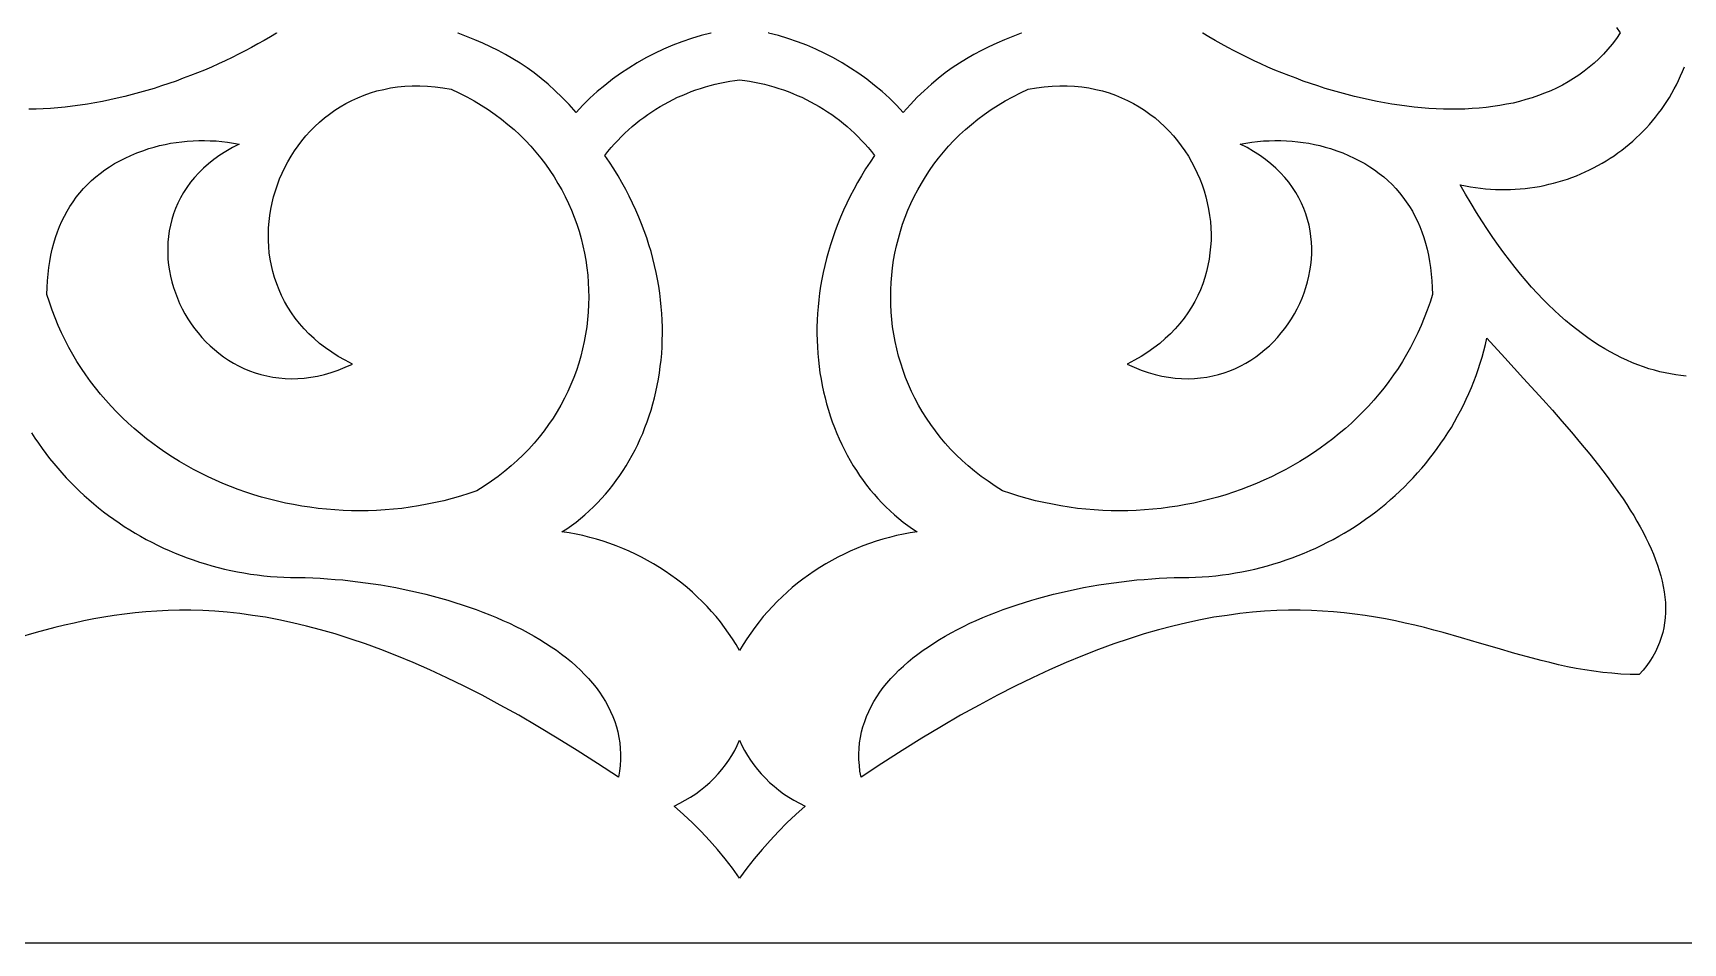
# Model space of a CAD drawing. Extents: x 759 to 1559, y -443 to -303.
# Drawn here: x 1241.5 to 1368.5, y -442.8 to -372.8 of the extents above; entities that cross this region are included whole.
import ezdxf

# ---------------------------------------------------------------- set-up
doc = ezdxf.new("R2010")
doc.units = 0
doc.layers.add('LAYER_2', color=174, linetype='CONTINUOUS')

msp = doc.modelspace()

# ---------------------------------------------------------------- linework, layer by layer
at = {"layer": 'LAYER_2'}
for points in [[(758.95, -442.83), (1558.95, -442.83), (1558.95, -302.83), (758.95, -302.83)], [(1266.08, -398.3), (1265.52, -398.01), (1264.99, -397.71), (1264.49, -397.39), (1264.01, -397.06), (1263.56, -396.71), (1263.14, -396.34), (1262.74, -395.97), (1262.36, -395.58), (1262.02, -395.18), (1261.69, -394.77), (1261.39, -394.35), (1261.12, -393.92), (1260.87, -393.48), (1260.64, -393.03), (1260.44, -392.58), (1260.26, -392.12), (1260.1, -391.65), (1259.96, -391.18), (1259.85, -390.71), (1259.76, -390.23), (1259.69, -389.75), (1259.65, -389.27), (1259.62, -388.79), (1259.62, -388.3), (1259.63, -387.82), (1259.67, -387.34), (1259.73, -386.86), (1259.81, -386.38), (1259.9, -385.9), (1260.02, -385.43), (1260.16, -384.97), (1260.31, -384.51), (1260.48, -384.06), (1260.68, -383.61), (1260.89, -383.17), (1261.11, -382.74), (1261.36, -382.32), (1261.62, -381.91), (1261.9, -381.51), (1262.2, -381.12), (1262.51, -380.74), (1262.84, -380.38), (1263.19, -380.03), (1263.55, -379.69), (1263.93, -379.37), (1264.32, -379.07), (1264.73, -378.78), (1265.15, -378.51), (1265.58, -378.26), (1266.03, -378.02), (1266.5, -377.81), (1266.98, -377.62), (1267.47, -377.44), (1267.97, -377.29), (1268.49, -377.17), (1269.02, -377.06), (1269.56, -376.98), (1270.11, -376.93), (1270.68, -376.9), (1271.26, -376.89), (1271.85, -376.92), (1272.44, -376.97), (1273.05, -377.05), (1273.68, -377.16), (1274.28, -377.44), (1274.88, -377.74), (1275.45, -378.05), (1276, -378.38), (1276.54, -378.73), (1277.06, -379.09), (1277.56, -379.47), (1278.05, -379.86), (1278.52, -380.26), (1278.96, -380.67), (1279.39, -381.1), (1279.81, -381.54), (1280.2, -381.99), (1280.58, -382.45), (1280.94, -382.92), (1281.28, -383.41), (1281.6, -383.9), (1281.9, -384.4), (1282.19, -384.9), (1282.46, -385.42), (1282.71, -385.94), (1282.94, -386.47), (1283.15, -387.01), (1283.34, -387.55), (1283.52, -388.09), (1283.68, -388.65), (1283.82, -389.2), (1283.94, -389.76), (1284.04, -390.32), (1284.12, -390.89), (1284.19, -391.45), (1284.23, -392.02), (1284.26, -392.59), (1284.27, -393.16), (1284.26, -393.73), (1284.23, -394.3), (1284.18, -394.87), (1284.11, -395.44), (1284.03, -396.01), (1283.92, -396.57), (1283.8, -397.13), (1283.66, -397.69), (1283.5, -398.24), (1283.32, -398.79), (1283.12, -399.33), (1282.9, -399.87), (1282.66, -400.4), (1282.4, -400.93), (1282.13, -401.45), (1281.83, -401.96), (1281.52, -402.46), (1281.18, -402.96), (1280.83, -403.44), (1280.46, -403.92), (1280.07, -404.38), (1279.66, -404.84), (1279.22, -405.28), (1278.77, -405.72), (1278.3, -406.14), (1277.82, -406.54), (1277.31, -406.94), (1276.78, -407.32), (1276.23, -407.69), (1275.66, -408.04), (1275.03, -408.26), (1274.39, -408.46), (1273.76, -408.64), (1273.12, -408.81), (1272.47, -408.96), (1271.83, -409.09), (1271.18, -409.21), (1270.54, -409.31), (1269.89, -409.4), (1269.24, -409.47), (1268.6, -409.52), (1267.95, -409.56), (1267.3, -409.58), (1266.66, -409.59), (1266.01, -409.58), (1265.37, -409.56), (1264.73, -409.52), (1264.09, -409.47), (1263.45, -409.4), (1262.82, -409.32), (1262.19, -409.22), (1261.56, -409.11), (1260.94, -408.99), (1260.32, -408.85), (1259.7, -408.69), (1259.09, -408.53), (1258.49, -408.35), (1257.89, -408.15), (1257.29, -407.94), (1256.7, -407.72), (1256.12, -407.48), (1255.55, -407.23), (1254.98, -406.97), (1254.42, -406.7), (1253.86, -406.41), (1253.32, -406.11), (1252.78, -405.79), (1252.25, -405.47), (1251.73, -405.13), (1251.22, -404.78), (1250.72, -404.41), (1250.23, -404.04), (1249.75, -403.65), (1249.28, -403.25), (1248.82, -402.84), (1248.37, -402.42), (1247.94, -401.98), (1247.51, -401.54), (1247.1, -401.08), (1246.7, -400.61), (1246.31, -400.13), (1245.94, -399.64), (1245.58, -399.14), (1245.23, -398.63), (1244.89, -398.1), (1244.58, -397.57), (1244.27, -397.03), (1243.98, -396.47), (1243.71, -395.91), (1243.45, -395.33), (1243.21, -394.75), (1242.98, -394.16), (1242.77, -393.55), (1242.58, -392.94), (1242.59, -392.41), (1242.62, -391.89), (1242.67, -391.38), (1242.73, -390.88), (1242.8, -390.4), (1242.89, -389.92), (1242.99, -389.46), (1243.11, -389.01), (1243.24, -388.57), (1243.39, -388.14), (1243.55, -387.72), (1243.73, -387.31), (1243.92, -386.92), (1244.13, -386.54), (1244.35, -386.17), (1244.59, -385.81), (1244.84, -385.46), (1245.11, -385.13), (1245.39, -384.8), (1245.69, -384.49), (1246, -384.19), (1246.33, -383.91), (1246.67, -383.63), (1247.03, -383.37), (1247.4, -383.12), (1247.79, -382.88), (1248.19, -382.66), (1248.61, -382.45), (1249.04, -382.25), (1249.49, -382.06), (1249.95, -381.89), (1250.42, -381.73), (1250.83, -381.61), (1251.25, -381.5), (1251.67, -381.41), (1252.09, -381.32), (1252.52, -381.25), (1252.95, -381.2), (1253.38, -381.15), (1253.82, -381.12), (1254.26, -381.11), (1254.7, -381.1), (1255.14, -381.12), (1255.59, -381.14), (1256.03, -381.18), (1256.48, -381.23), (1256.93, -381.3), (1257.38, -381.38), (1256.85, -381.65), (1256.35, -381.94), (1255.88, -382.24), (1255.43, -382.56), (1255.01, -382.89), (1254.63, -383.23), (1254.27, -383.58), (1253.93, -383.95), (1253.62, -384.32), (1253.34, -384.71), (1253.09, -385.1), (1252.86, -385.51), (1252.65, -385.92), (1252.47, -386.33), (1252.32, -386.75), (1252.18, -387.18), (1252.08, -387.61), (1251.99, -388.04), (1251.93, -388.48), (1251.89, -388.92), (1251.87, -389.36), (1251.87, -389.8), (1251.89, -390.24), (1251.94, -390.68), (1252, -391.12), (1252.09, -391.55), (1252.19, -391.98), (1252.31, -392.4), (1252.46, -392.83), (1252.62, -393.24), (1252.79, -393.65), (1252.99, -394.05), (1253.2, -394.44), (1253.43, -394.82), (1253.67, -395.2), (1253.94, -395.56), (1254.21, -395.91), (1254.5, -396.25), (1254.81, -396.58), (1255.13, -396.89), (1255.47, -397.19), (1255.81, -397.47), (1256.17, -397.74), (1256.55, -397.99), (1256.93, -398.23), (1257.33, -398.44), (1257.74, -398.64), (1258.16, -398.81), (1258.59, -398.97), (1259.04, -399.1), (1259.49, -399.21), (1259.95, -399.3), (1260.42, -399.37), (1260.9, -399.41), (1261.38, -399.43), (1261.88, -399.41), (1262.38, -399.38), (1262.89, -399.31), (1263.41, -399.22), (1263.93, -399.1), (1264.46, -398.94), (1264.99, -398.76), (1265.53, -398.55)], [(1295.88, -376.44), (1296.27, -376.49), (1296.65, -376.54), (1297.03, -376.61), (1297.41, -376.69), (1297.78, -376.77), (1298.15, -376.87), (1298.52, -376.97), (1298.89, -377.09), (1299.25, -377.21), (1299.61, -377.34), (1299.96, -377.48), (1300.31, -377.63), (1300.66, -377.78), (1301, -377.95), (1301.34, -378.12), (1301.67, -378.3), (1302, -378.49), (1302.33, -378.69), (1302.64, -378.89), (1302.96, -379.1), (1303.27, -379.33), (1303.57, -379.55), (1303.87, -379.79), (1304.16, -380.03), (1304.44, -380.29), (1304.72, -380.55), (1305, -380.81), (1305.26, -381.09), (1305.52, -381.37), (1305.77, -381.65), (1306.02, -381.95), (1306.26, -382.25), (1305.91, -382.77), (1305.57, -383.29), (1305.25, -383.81), (1304.95, -384.34), (1304.66, -384.86), (1304.38, -385.39), (1304.12, -385.92), (1303.88, -386.45), (1303.65, -386.99), (1303.43, -387.52), (1303.23, -388.05), (1303.04, -388.58), (1302.87, -389.12), (1302.71, -389.65), (1302.56, -390.19), (1302.43, -390.72), (1302.31, -391.25), (1302.21, -391.78), (1302.11, -392.31), (1302.03, -392.84), (1301.97, -393.37), (1301.92, -393.89), (1301.87, -394.41), (1301.85, -394.93), (1301.83, -395.45), (1301.83, -395.96), (1301.84, -396.48), (1301.86, -396.98), (1301.89, -397.49), (1301.94, -397.99), (1301.99, -398.49), (1302.06, -398.98), (1302.14, -399.47), (1302.23, -399.95), (1302.33, -400.43), (1302.45, -400.91), (1302.57, -401.37), (1302.71, -401.84), (1302.85, -402.29), (1303.01, -402.75), (1303.17, -403.19), (1303.35, -403.63), (1303.54, -404.06), (1303.73, -404.49), (1303.94, -404.91), (1304.15, -405.32), (1304.38, -405.72), (1304.62, -406.12), (1304.86, -406.5), (1305.11, -406.88), (1305.38, -407.25), (1305.65, -407.62), (1305.93, -407.97), (1306.22, -408.31), (1306.51, -408.65), (1306.82, -408.98), (1307.13, -409.29), (1307.46, -409.6), (1307.79, -409.89), (1308.12, -410.18), (1308.47, -410.45), (1308.82, -410.71), (1309.19, -410.97), (1309.55, -411.21), (1309.01, -411.29), (1308.48, -411.39), (1307.95, -411.5), (1307.42, -411.63), (1306.9, -411.77), (1306.38, -411.93), (1305.88, -412.1), (1305.37, -412.28), (1304.88, -412.48), (1304.39, -412.69), (1303.91, -412.92), (1303.43, -413.15), (1302.96, -413.4), (1302.5, -413.67), (1302.05, -413.94), (1301.61, -414.23), (1301.18, -414.53), (1300.75, -414.84), (1300.33, -415.16), (1299.93, -415.49), (1299.53, -415.84), (1299.14, -416.2), (1298.77, -416.56), (1298.4, -416.94), (1298.04, -417.33), (1297.7, -417.73), (1297.37, -418.14), (1297.05, -418.56), (1296.74, -418.99), (1296.44, -419.43), (1296.16, -419.87), (1295.88, -420.33), (1295.61, -419.87), (1295.33, -419.43), (1295.03, -418.99), (1294.72, -418.56), (1294.4, -418.14), (1294.07, -417.73), (1293.72, -417.33), (1293.37, -416.94), (1293, -416.56), (1292.62, -416.2), (1292.24, -415.84), (1291.84, -415.49), (1291.43, -415.16), (1291.02, -414.84), (1290.59, -414.53), (1290.16, -414.23), (1289.71, -413.94), (1289.26, -413.67), (1288.8, -413.4), (1288.34, -413.15), (1287.86, -412.92), (1287.38, -412.69), (1286.89, -412.48), (1286.39, -412.28), (1285.89, -412.1), (1285.38, -411.93), (1284.87, -411.77), (1284.35, -411.63), (1283.82, -411.5), (1283.29, -411.39), (1282.75, -411.29), (1282.21, -411.21), (1282.58, -410.97), (1282.94, -410.71), (1283.3, -410.45), (1283.64, -410.18), (1283.98, -409.89), (1284.31, -409.6), (1284.63, -409.29), (1284.95, -408.98), (1285.25, -408.65), (1285.55, -408.31), (1285.84, -407.97), (1286.12, -407.62), (1286.39, -407.25), (1286.65, -406.88), (1286.91, -406.5), (1287.15, -406.12), (1287.39, -405.72), (1287.61, -405.32), (1287.83, -404.91), (1288.04, -404.49), (1288.23, -404.06), (1288.42, -403.63), (1288.59, -403.19), (1288.76, -402.75), (1288.92, -402.29), (1289.06, -401.84), (1289.2, -401.37), (1289.32, -400.91), (1289.43, -400.43), (1289.54, -399.95), (1289.63, -399.47), (1289.71, -398.98), (1289.77, -398.49), (1289.83, -397.99), (1289.88, -397.49), (1289.91, -396.98), (1289.93, -396.48), (1289.94, -395.96), (1289.94, -395.45), (1289.92, -394.93), (1289.89, -394.41), (1289.85, -393.89), (1289.8, -393.37), (1289.73, -392.84), (1289.65, -392.31), (1289.56, -391.78), (1289.46, -391.25), (1289.34, -390.72), (1289.21, -390.19), (1289.06, -389.65), (1288.9, -389.12), (1288.73, -388.58), (1288.54, -388.05), (1288.34, -387.52), (1288.12, -386.99), (1287.89, -386.45), (1287.64, -385.92), (1287.39, -385.39), (1287.11, -384.86), (1286.82, -384.34), (1286.52, -383.81), (1286.2, -383.29), (1285.86, -382.77), (1285.51, -382.25), (1285.75, -381.95), (1285.99, -381.65), (1286.25, -381.37), (1286.51, -381.09), (1286.77, -380.81), (1287.04, -380.55), (1287.32, -380.29), (1287.61, -380.03), (1287.9, -379.79), (1288.2, -379.55), (1288.5, -379.33), (1288.81, -379.1), (1289.12, -378.89), (1289.44, -378.69), (1289.77, -378.49), (1290.09, -378.3), (1290.43, -378.12), (1290.77, -377.95), (1291.11, -377.78), (1291.46, -377.63), (1291.81, -377.48), (1292.16, -377.34), (1292.52, -377.21), (1292.88, -377.09), (1293.25, -376.97), (1293.62, -376.87), (1293.99, -376.77), (1294.36, -376.69), (1294.74, -376.61), (1295.12, -376.54), (1295.5, -376.49)], [(1318.09, -377.16), (1318.71, -377.05), (1319.32, -376.97), (1319.92, -376.92), (1320.51, -376.89), (1321.09, -376.9), (1321.65, -376.93), (1322.21, -376.98), (1322.75, -377.06), (1323.28, -377.17), (1323.8, -377.29), (1324.3, -377.44), (1324.79, -377.62), (1325.27, -377.81), (1325.73, -378.02), (1326.18, -378.26), (1326.62, -378.51), (1327.04, -378.78), (1327.45, -379.07), (1327.84, -379.37), (1328.22, -379.69), (1328.58, -380.03), (1328.92, -380.38), (1329.25, -380.74), (1329.57, -381.12), (1329.86, -381.51), (1330.14, -381.91), (1330.41, -382.32), (1330.65, -382.74), (1330.88, -383.17), (1331.09, -383.61), (1331.28, -384.06), (1331.46, -384.51), (1331.61, -384.97), (1331.75, -385.43), (1331.86, -385.9), (1331.96, -386.38), (1332.04, -386.86), (1332.1, -387.34), (1332.13, -387.82), (1332.15, -388.3), (1332.15, -388.79), (1332.12, -389.27), (1332.07, -389.75), (1332.01, -390.23), (1331.91, -390.71), (1331.8, -391.18), (1331.67, -391.65), (1331.51, -392.12), (1331.33, -392.58), (1331.13, -393.03), (1330.9, -393.48), (1330.65, -393.92), (1330.37, -394.35), (1330.07, -394.77), (1329.75, -395.18), (1329.4, -395.58), (1329.03, -395.97), (1328.63, -396.34), (1328.21, -396.71), (1327.76, -397.06), (1327.28, -397.39), (1326.78, -397.71), (1326.25, -398.01), (1325.69, -398.3), (1326.23, -398.55), (1326.77, -398.76), (1327.31, -398.94), (1327.84, -399.1), (1328.36, -399.22), (1328.88, -399.31), (1329.39, -399.38), (1329.89, -399.41), (1330.38, -399.43), (1330.87, -399.41), (1331.35, -399.37), (1331.82, -399.3), (1332.28, -399.21), (1332.73, -399.1), (1333.17, -398.97), (1333.6, -398.81), (1334.02, -398.64), (1334.43, -398.44), (1334.83, -398.23), (1335.22, -397.99), (1335.59, -397.74), (1335.95, -397.47), (1336.3, -397.19), (1336.64, -396.89), (1336.96, -396.58), (1337.26, -396.25), (1337.55, -395.91), (1337.83, -395.56), (1338.09, -395.2), (1338.34, -394.82), (1338.57, -394.44), (1338.78, -394.05), (1338.97, -393.65), (1339.15, -393.24), (1339.31, -392.83), (1339.45, -392.4), (1339.58, -391.98), (1339.68, -391.55), (1339.76, -391.12), (1339.83, -390.68), (1339.87, -390.24), (1339.9, -389.8), (1339.9, -389.36), (1339.88, -388.92), (1339.84, -388.48), (1339.78, -388.04), (1339.69, -387.61), (1339.58, -387.18), (1339.45, -386.75), (1339.29, -386.33), (1339.11, -385.92), (1338.91, -385.51), (1338.68, -385.1), (1338.42, -384.71), (1338.14, -384.32), (1337.84, -383.95), (1337.5, -383.58), (1337.14, -383.23), (1336.75, -382.89), (1336.34, -382.56), (1335.89, -382.24), (1335.42, -381.94), (1334.92, -381.65), (1334.39, -381.38), (1334.84, -381.3), (1335.28, -381.23), (1335.73, -381.18), (1336.18, -381.14), (1336.62, -381.12), (1337.07, -381.1), (1337.51, -381.11), (1337.95, -381.12), (1338.39, -381.15), (1338.82, -381.2), (1339.25, -381.25), (1339.68, -381.32), (1340.1, -381.41), (1340.52, -381.5), (1340.93, -381.61), (1341.34, -381.73), (1341.82, -381.89), (1342.28, -382.06), (1342.73, -382.25), (1343.16, -382.45), (1343.58, -382.66), (1343.98, -382.88), (1344.37, -383.12), (1344.74, -383.37), (1345.09, -383.63), (1345.44, -383.91), (1345.76, -384.19), (1346.08, -384.49), (1346.37, -384.8), (1346.66, -385.13), (1346.92, -385.46), (1347.17, -385.81), (1347.41, -386.17), (1347.64, -386.54), (1347.84, -386.92), (1348.04, -387.31), (1348.21, -387.72), (1348.38, -388.14), (1348.52, -388.57), (1348.66, -389.01), (1348.78, -389.46), (1348.88, -389.92), (1348.97, -390.4), (1349.04, -390.88), (1349.1, -391.38), (1349.14, -391.89), (1349.17, -392.41), (1349.19, -392.94), (1349, -393.55), (1348.79, -394.16), (1348.56, -394.75), (1348.32, -395.33), (1348.06, -395.91), (1347.78, -396.47), (1347.5, -397.03), (1347.19, -397.57), (1346.87, -398.1), (1346.54, -398.63), (1346.19, -399.14), (1345.83, -399.64), (1345.46, -400.13), (1345.07, -400.61), (1344.67, -401.08), (1344.26, -401.54), (1343.83, -401.98), (1343.39, -402.42), (1342.95, -402.84), (1342.49, -403.25), (1342.02, -403.65), (1341.53, -404.04), (1341.04, -404.41), (1340.54, -404.78), (1340.03, -405.13), (1339.51, -405.47), (1338.98, -405.79), (1338.45, -406.11), (1337.9, -406.41), (1337.35, -406.7), (1336.79, -406.97), (1336.22, -407.23), (1335.65, -407.48), (1335.06, -407.72), (1334.48, -407.94), (1333.88, -408.15), (1333.28, -408.35), (1332.68, -408.53), (1332.07, -408.69), (1331.45, -408.85), (1330.83, -408.99), (1330.21, -409.11), (1329.58, -409.22), (1328.95, -409.32), (1328.32, -409.4), (1327.68, -409.47), (1327.04, -409.52), (1326.4, -409.56), (1325.76, -409.58), (1325.11, -409.59), (1324.47, -409.58), (1323.82, -409.56), (1323.17, -409.52), (1322.52, -409.47), (1321.88, -409.4), (1321.23, -409.31), (1320.58, -409.21), (1319.94, -409.09), (1319.29, -408.96), (1318.65, -408.81), (1318.01, -408.64), (1317.37, -408.46), (1316.74, -408.26), (1316.11, -408.04), (1315.54, -407.69), (1314.99, -407.32), (1314.46, -406.94), (1313.95, -406.54), (1313.46, -406.14), (1312.99, -405.72), (1312.54, -405.28), (1312.11, -404.84), (1311.7, -404.38), (1311.31, -403.92), (1310.94, -403.44), (1310.58, -402.96), (1310.25, -402.46), (1309.93, -401.96), (1309.64, -401.45), (1309.36, -400.93), (1309.11, -400.4), (1308.87, -399.87), (1308.65, -399.33), (1308.45, -398.79), (1308.27, -398.24), (1308.11, -397.69), (1307.97, -397.13), (1307.84, -396.57), (1307.74, -396.01), (1307.65, -395.44), (1307.59, -394.87), (1307.54, -394.3), (1307.51, -393.73), (1307.5, -393.16), (1307.51, -392.59), (1307.54, -392.02), (1307.58, -391.45), (1307.65, -390.89), (1307.73, -390.32), (1307.83, -389.76), (1307.95, -389.2), (1308.09, -388.65), (1308.25, -388.09), (1308.42, -387.55), (1308.62, -387.01), (1308.83, -386.47), (1309.06, -385.94), (1309.31, -385.42), (1309.58, -384.9), (1309.86, -384.4), (1310.17, -383.9), (1310.49, -383.41), (1310.83, -382.92), (1311.19, -382.45), (1311.57, -381.99), (1311.96, -381.54), (1312.37, -381.1), (1312.8, -380.67), (1313.25, -380.26), (1313.72, -379.86), (1314.2, -379.47), (1314.7, -379.09), (1315.23, -378.73), (1315.76, -378.38), (1316.32, -378.05), (1316.89, -377.74), (1317.48, -377.44)], [(1353.38, -396.3), (1354.76, -397.82), (1356.2, -399.4), (1357.68, -401.03), (1358.42, -401.85), (1359.15, -402.69), (1359.88, -403.53), (1360.59, -404.38), (1361.29, -405.23), (1361.97, -406.09), (1362.63, -406.95), (1363.25, -407.81), (1363.85, -408.67), (1364.13, -409.1), (1364.4, -409.53), (1364.67, -409.96), (1364.92, -410.39), (1365.16, -410.81), (1365.39, -411.24), (1365.61, -411.67), (1365.82, -412.09), (1366.01, -412.51), (1366.19, -412.93), (1366.35, -413.35), (1366.51, -413.77), (1366.64, -414.18), (1366.76, -414.6), (1366.86, -415.01), (1366.95, -415.42), (1367.02, -415.82), (1367.07, -416.23), (1367.11, -416.63), (1367.12, -417.02), (1367.12, -417.42), (1367.09, -417.81), (1367.05, -418.2), (1366.99, -418.58), (1366.9, -418.96), (1366.79, -419.34), (1366.66, -419.71), (1366.51, -420.08), (1366.34, -420.44), (1366.14, -420.8), (1365.92, -421.15), (1365.67, -421.5), (1365.39, -421.85), (1365.1, -422.19), (1364.39, -422.18), (1363.68, -422.15), (1362.99, -422.09), (1362.29, -422.02), (1361.61, -421.93), (1360.92, -421.83), (1360.24, -421.71), (1359.57, -421.58), (1358.89, -421.43), (1358.22, -421.27), (1357.55, -421.11), (1356.88, -420.93), (1355.53, -420.56), (1354.17, -420.16), (1352.8, -419.76), (1351.42, -419.35), (1350.01, -418.95), (1349.29, -418.76), (1348.57, -418.57), (1347.83, -418.39), (1347.09, -418.22), (1346.34, -418.06), (1345.57, -417.91), (1344.8, -417.77), (1344.01, -417.64), (1343.21, -417.53), (1342.4, -417.44), (1341.57, -417.36), (1340.73, -417.3), (1339.87, -417.26), (1339, -417.24), (1338.11, -417.24), (1337.2, -417.27), (1336.27, -417.32), (1335.33, -417.39), (1334.36, -417.5), (1333.38, -417.63), (1332.37, -417.78), (1331.34, -417.97), (1330.29, -418.2), (1329.22, -418.45), (1328.12, -418.74), (1327, -419.06), (1325.86, -419.43), (1324.68, -419.82), (1323.49, -420.26), (1322.26, -420.74), (1321.01, -421.26), (1319.73, -421.82), (1318.42, -422.43), (1317.08, -423.08), (1315.71, -423.78), (1314.31, -424.53), (1312.88, -425.32), (1311.41, -426.17), (1309.91, -427.07), (1308.38, -428.02), (1306.82, -429.02), (1305.22, -430.08), (1305.14, -429.62), (1305.09, -429.17), (1305.06, -428.73), (1305.05, -428.29), (1305.07, -427.86), (1305.11, -427.43), (1305.18, -427.02), (1305.26, -426.6), (1305.37, -426.2), (1305.5, -425.8), (1305.65, -425.41), (1305.81, -425.02), (1306, -424.64), (1306.21, -424.27), (1306.43, -423.9), (1306.67, -423.54), (1306.93, -423.19), (1307.21, -422.84), (1307.5, -422.5), (1307.81, -422.17), (1308.14, -421.85), (1308.48, -421.53), (1308.84, -421.21), (1309.21, -420.91), (1309.59, -420.61), (1309.99, -420.32), (1310.4, -420.04), (1310.82, -419.76), (1311.26, -419.49), (1311.7, -419.23), (1312.16, -418.97), (1312.63, -418.72), (1313.11, -418.48), (1313.6, -418.24), (1314.09, -418.02), (1314.6, -417.8), (1315.11, -417.58), (1315.64, -417.38), (1316.16, -417.18), (1316.7, -416.99), (1317.24, -416.81), (1317.79, -416.63), (1318.35, -416.46), (1318.91, -416.3), (1319.47, -416.15), (1320.04, -416.01), (1320.61, -415.87), (1321.19, -415.74), (1321.76, -415.61), (1322.34, -415.5), (1322.92, -415.39), (1323.51, -415.29), (1324.09, -415.2), (1324.68, -415.12), (1325.26, -415.04), (1325.84, -414.97), (1326.43, -414.91), (1327.01, -414.86), (1327.59, -414.82), (1328.17, -414.78), (1328.74, -414.75), (1329.31, -414.73), (1329.88, -414.72), (1330.44, -414.72), (1330.96, -414.7), (1331.48, -414.67), (1331.99, -414.63), (1332.51, -414.58), (1333.02, -414.52), (1333.52, -414.45), (1334.03, -414.37), (1334.53, -414.28), (1335.02, -414.18), (1335.52, -414.07), (1336.01, -413.95), (1336.49, -413.82), (1336.97, -413.68), (1337.45, -413.53), (1337.92, -413.37), (1338.39, -413.21), (1338.86, -413.03), (1339.32, -412.84), (1339.77, -412.65), (1340.22, -412.45), (1340.67, -412.24), (1341.11, -412.01), (1341.55, -411.79), (1341.98, -411.55), (1342.4, -411.3), (1342.82, -411.05), (1343.23, -410.79), (1343.64, -410.52), (1344.04, -410.24), (1344.44, -409.95), (1344.83, -409.66), (1345.21, -409.36), (1345.59, -409.05), (1345.96, -408.73), (1346.32, -408.41), (1346.68, -408.08), (1347.03, -407.74), (1347.37, -407.39), (1347.71, -407.04), (1348.03, -406.68), (1348.36, -406.32), (1348.67, -405.95), (1348.97, -405.57), (1349.27, -405.18), (1349.56, -404.79), (1349.84, -404.39), (1350.12, -403.99), (1350.38, -403.58), (1350.64, -403.17), (1350.89, -402.74), (1351.12, -402.32), (1351.35, -401.89), (1351.58, -401.45), (1351.79, -401), (1351.99, -400.56), (1352.19, -400.1), (1352.37, -399.64), (1352.54, -399.18), (1352.71, -398.71), (1352.86, -398.24), (1353.01, -397.76), (1353.14, -397.28), (1353.27, -396.79)], [(1295.88, -427.23), (1296.06, -427.63), (1296.26, -428.02), (1296.48, -428.4), (1296.72, -428.78), (1296.98, -429.14), (1297.25, -429.49), (1297.54, -429.83), (1297.86, -430.16), (1298.18, -430.48), (1298.53, -430.78), (1298.89, -431.07), (1299.26, -431.35), (1299.66, -431.61), (1300.06, -431.86), (1300.48, -432.09), (1300.92, -432.3), (1300.21, -432.94), (1299.52, -433.59), (1298.86, -434.26), (1298.22, -434.94), (1297.6, -435.64), (1297, -436.36), (1296.43, -437.09), (1295.88, -437.84), (1295.34, -437.09), (1294.77, -436.36), (1294.17, -435.64), (1293.55, -434.94), (1292.91, -434.26), (1292.24, -433.59), (1291.56, -432.94), (1290.85, -432.3), (1291.28, -432.09), (1291.7, -431.86), (1292.11, -431.61), (1292.5, -431.35), (1292.88, -431.07), (1293.24, -430.78), (1293.58, -430.48), (1293.91, -430.16), (1294.22, -429.83), (1294.52, -429.49), (1294.79, -429.14), (1295.05, -428.78), (1295.29, -428.4), (1295.5, -428.02), (1295.7, -427.63)]]:
    msp.add_lwpolyline(points, close=True, dxfattribs=at)
for points in [[(1260.24, -372.83), (1260.24, -372.83), (1260.24, -372.84), (1259.78, -373.12), (1259.3, -373.4), (1258.82, -373.67), (1258.33, -373.94), (1257.84, -374.21), (1257.33, -374.47), (1256.82, -374.72), (1256.3, -374.97), (1255.78, -375.21), (1255.25, -375.45), (1254.71, -375.68), (1254.17, -375.9), (1253.62, -376.11), (1253.07, -376.32), (1252.52, -376.53), (1251.96, -376.72), (1251.4, -376.91), (1250.84, -377.09), (1250.27, -377.26), (1249.71, -377.42), (1249.14, -377.57), (1248.57, -377.72), (1247.99, -377.85), (1247.42, -377.98), (1246.85, -378.1), (1246.27, -378.21), (1245.7, -378.3), (1245.13, -378.39), (1244.56, -378.47), (1243.99, -378.53), (1243.42, -378.59), (1242.86, -378.63), (1242.29, -378.67), (1241.74, -378.69), (1241.18, -378.7)], [(1293.65, -372.83), (1293.65, -372.83), (1293.65, -372.84), (1292.91, -373.03), (1292.17, -373.26), (1291.44, -373.51), (1290.73, -373.78), (1290.02, -374.08), (1289.34, -374.41), (1288.66, -374.75), (1288, -375.13), (1287.35, -375.53), (1286.72, -375.95), (1286.1, -376.39), (1285.5, -376.86), (1284.92, -377.34), (1284.36, -377.85), (1283.82, -378.39), (1283.3, -378.94), (1282.75, -378.34), (1282.21, -377.78), (1281.68, -377.27), (1281.14, -376.78), (1280.6, -376.33), (1280.07, -375.91), (1279.52, -375.52), (1278.98, -375.16), (1278.42, -374.82), (1277.86, -374.49), (1277.29, -374.19), (1276.71, -373.9), (1276.11, -373.62), (1275.5, -373.35), (1274.87, -373.09), (1274.23, -372.84), (1274.23, -372.83), (1274.23, -372.83)], [(1317.54, -372.83), (1317.54, -372.83), (1317.54, -372.84), (1316.89, -373.09), (1316.27, -373.35), (1315.66, -373.62), (1315.06, -373.9), (1314.48, -374.19), (1313.91, -374.49), (1313.34, -374.82), (1312.79, -375.16), (1312.24, -375.52), (1311.7, -375.91), (1311.16, -376.33), (1310.63, -376.78), (1310.09, -377.27), (1309.55, -377.78), (1309.02, -378.34), (1308.47, -378.94), (1307.95, -378.39), (1307.41, -377.85), (1306.84, -377.34), (1306.26, -376.86), (1305.66, -376.39), (1305.05, -375.95), (1304.42, -375.53), (1303.77, -375.13), (1303.11, -374.75), (1302.43, -374.41), (1301.74, -374.08), (1301.04, -373.78), (1300.32, -373.51), (1299.6, -373.26), (1298.86, -373.03), (1298.11, -372.84), (1298.12, -372.83), (1298.11, -372.83)], [(1363.34, -372.4), (1363.64, -372.83), (1363.34, -373.26), (1363.02, -373.68), (1362.69, -374.07), (1362.35, -374.45), (1361.99, -374.81), (1361.63, -375.15), (1361.25, -375.47), (1360.86, -375.78), (1360.45, -376.07), (1360.04, -376.34), (1359.62, -376.6), (1359.18, -376.84), (1358.74, -377.07), (1358.29, -377.27), (1357.82, -377.47), (1357.35, -377.65), (1356.87, -377.81), (1356.38, -377.96), (1355.89, -378.1), (1355.39, -378.22), (1354.88, -378.32), (1354.36, -378.42), (1353.84, -378.5), (1353.31, -378.56), (1352.77, -378.61), (1352.23, -378.65), (1351.69, -378.68), (1351.14, -378.7), (1350.59, -378.7), (1350.03, -378.69), (1349.47, -378.67), (1348.91, -378.63), (1348.34, -378.59), (1347.78, -378.53), (1347.21, -378.47), (1346.64, -378.39), (1346.07, -378.3), (1345.49, -378.21), (1344.92, -378.1), (1344.35, -377.98), (1343.77, -377.85), (1343.2, -377.72), (1342.63, -377.57), (1342.06, -377.42), (1341.49, -377.26), (1340.93, -377.09), (1340.36, -376.91), (1339.8, -376.72), (1339.25, -376.53), (1338.69, -376.32), (1338.14, -376.11), (1337.6, -375.9), (1337.06, -375.68), (1336.52, -375.45), (1335.99, -375.21), (1335.47, -374.97), (1334.95, -374.72), (1334.44, -374.47), (1333.93, -374.21), (1333.43, -373.94), (1332.94, -373.67), (1332.46, -373.4), (1331.99, -373.12), (1331.52, -372.84), (1331.53, -372.83), (1331.52, -372.83)], [(1368.71, -399.22), (1368.31, -399.18), (1367.91, -399.13), (1367.5, -399.06), (1367.09, -398.98), (1366.67, -398.89), (1366.26, -398.78), (1365.84, -398.66), (1365.42, -398.52), (1365, -398.36), (1364.58, -398.2), (1364.15, -398.01), (1363.73, -397.81), (1363.3, -397.6), (1362.87, -397.37), (1362.44, -397.12), (1362.01, -396.86), (1361.58, -396.58), (1361.15, -396.29), (1360.72, -395.98), (1360.29, -395.65), (1359.85, -395.3), (1359.42, -394.94), (1358.99, -394.56), (1358.55, -394.16), (1358.12, -393.75), (1357.69, -393.31), (1357.26, -392.86), (1356.82, -392.39), (1356.39, -391.9), (1355.96, -391.39), (1355.54, -390.86), (1355.11, -390.32), (1354.68, -389.75), (1354.26, -389.17), (1353.83, -388.56), (1353.41, -387.94), (1352.99, -387.29), (1352.57, -386.63), (1352.16, -385.94), (1351.74, -385.23), (1351.33, -384.51), (1351.72, -384.59), (1352.11, -384.66), (1352.49, -384.72), (1352.88, -384.77), (1353.27, -384.81), (1353.65, -384.84), (1354.04, -384.86), (1354.42, -384.88), (1354.8, -384.88), (1355.18, -384.87), (1355.56, -384.85), (1355.94, -384.83), (1356.31, -384.79), (1356.69, -384.75), (1357.06, -384.69), (1357.42, -384.63), (1357.79, -384.56), (1358.15, -384.47), (1358.51, -384.39), (1358.87, -384.29), (1359.22, -384.18), (1359.57, -384.07), (1359.92, -383.94), (1360.26, -383.81), (1360.6, -383.67), (1360.94, -383.52), (1361.27, -383.37), (1361.59, -383.2), (1361.92, -383.03), (1362.24, -382.85), (1362.55, -382.66), (1362.86, -382.47), (1363.16, -382.27), (1363.46, -382.06), (1363.75, -381.84), (1364.04, -381.62), (1364.32, -381.39), (1364.6, -381.15), (1364.87, -380.9), (1365.14, -380.65), (1365.39, -380.39), (1365.65, -380.13), (1365.89, -379.86), (1366.13, -379.58), (1366.36, -379.3), (1366.59, -379.01), (1366.81, -378.71), (1367.02, -378.41), (1367.22, -378.1), (1367.42, -377.79), (1367.61, -377.47), (1367.79, -377.14), (1367.96, -376.81), (1368.12, -376.48), (1368.28, -376.13), (1368.43, -375.79), (1368.57, -375.44)], [(1241.39, -403.58), (1241.65, -403.99), (1241.92, -404.39), (1242.21, -404.79), (1242.5, -405.18), (1242.79, -405.57), (1243.1, -405.95), (1243.41, -406.32), (1243.73, -406.68), (1244.06, -407.04), (1244.4, -407.39), (1244.74, -407.74), (1245.09, -408.08), (1245.44, -408.41), (1245.81, -408.73), (1246.18, -409.05), (1246.56, -409.36), (1246.94, -409.66), (1247.33, -409.95), (1247.72, -410.24), (1248.13, -410.52), (1248.53, -410.79), (1248.95, -411.05), (1249.37, -411.3), (1249.79, -411.55), (1250.22, -411.79), (1250.66, -412.01), (1251.1, -412.24), (1251.54, -412.45), (1251.99, -412.65), (1252.45, -412.84), (1252.91, -413.03), (1253.37, -413.21), (1253.84, -413.37), (1254.32, -413.53), (1254.79, -413.68), (1255.28, -413.82), (1255.76, -413.95), (1256.25, -414.07), (1256.74, -414.18), (1257.24, -414.28), (1257.74, -414.37), (1258.24, -414.45), (1258.75, -414.52), (1259.26, -414.58), (1259.77, -414.63), (1260.29, -414.67), (1260.81, -414.7), (1261.33, -414.72), (1261.89, -414.72), (1262.46, -414.73), (1263.03, -414.75), (1263.6, -414.78), (1264.18, -414.82), (1264.76, -414.86), (1265.34, -414.91), (1265.92, -414.97), (1266.51, -415.04), (1267.09, -415.12), (1267.68, -415.2), (1268.26, -415.29), (1268.84, -415.39), (1269.42, -415.5), (1270, -415.61), (1270.58, -415.74), (1271.16, -415.87), (1271.73, -416.01), (1272.3, -416.15), (1272.86, -416.3), (1273.42, -416.46), (1273.97, -416.63), (1274.52, -416.81), (1275.07, -416.99), (1275.6, -417.18), (1276.13, -417.38), (1276.65, -417.58), (1277.17, -417.8), (1277.67, -418.02), (1278.17, -418.24), (1278.66, -418.48), (1279.14, -418.72), (1279.61, -418.97), (1280.06, -419.23), (1280.51, -419.49), (1280.94, -419.76), (1281.37, -420.04), (1281.78, -420.32), (1282.18, -420.61), (1282.56, -420.91), (1282.93, -421.21), (1283.29, -421.53), (1283.63, -421.85), (1283.95, -422.17), (1284.26, -422.5), (1284.56, -422.84), (1284.83, -423.19), (1285.09, -423.54), (1285.34, -423.9), (1285.56, -424.27), (1285.77, -424.64), (1285.95, -425.02), (1286.12, -425.41), (1286.27, -425.8), (1286.4, -426.2), (1286.5, -426.6), (1286.59, -427.02), (1286.65, -427.43), (1286.69, -427.86), (1286.71, -428.29), (1286.71, -428.73), (1286.68, -429.17), (1286.63, -429.62), (1286.55, -430.08), (1284.95, -429.02), (1283.38, -428.02), (1281.85, -427.07), (1280.35, -426.17), (1278.89, -425.32), (1277.46, -424.53), (1276.06, -423.78), (1274.69, -423.08), (1273.35, -422.43), (1272.04, -421.82), (1270.76, -421.26), (1269.5, -420.74), (1268.28, -420.26), (1267.08, -419.82), (1265.91, -419.43), (1264.77, -419.06), (1263.64, -418.74), (1262.55, -418.45), (1261.48, -418.2), (1260.43, -417.97), (1259.4, -417.78), (1258.39, -417.63), (1257.41, -417.5), (1256.44, -417.39), (1255.5, -417.32), (1254.57, -417.27), (1253.66, -417.24), (1252.77, -417.24), (1251.9, -417.26), (1251.04, -417.3), (1250.2, -417.36), (1249.37, -417.44), (1248.56, -417.53), (1247.76, -417.64), (1246.97, -417.77), (1246.19, -417.91), (1245.43, -418.06), (1244.68, -418.22), (1243.94, -418.39), (1243.2, -418.57), (1241.76, -418.95), (1240.35, -419.35)]]:
    msp.add_lwpolyline(points, dxfattribs=at)

doc.saveas('drawing.dxf')
